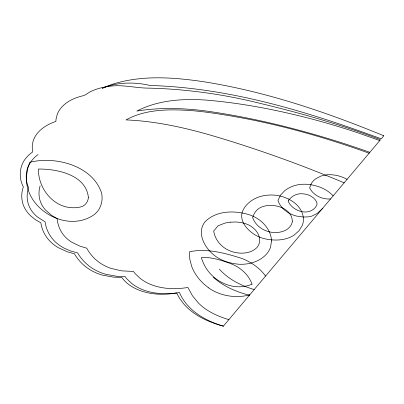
<?xml version="1.0" encoding="UTF-8"?>
<svg xmlns="http://www.w3.org/2000/svg" width="404" height="404" viewBox="0 0 404 404"><rect width="100%" height="100%" fill="white"/><g stroke="black" fill="none" stroke-linecap="round" stroke-linejoin="round"><path stroke-width="0.61" d="M40.097 185.971C38.284 191.89 38.658 198.485 41.445 204.045A36.188 27.27 3.9 0 0 45.607 210.115L51.813 215.483L57.11 218.574C57.737 225.422 60.534 232.108 65.352 237.067A35.199 26.528 3.9 0 0 71.766 242.213L80.088 246.213L86.729 248.182C90.254 254.737 95.536 260.312 101.904 264.166A40.531 30.542 3.9 0 0 110.994 268.372L121.528 270.842L133.441 271.458L135.471 273.947L140.183 278.381A40.047 30.179 3.9 0 0 148.763 283.618C160.974 289.153 174.876 289.567 187.941 287.476L192.466 295.784L198.384 302.98A56.691 42.718 3.9 0 0 205.747 309.121C212.757 313.953 220.715 317.231 228.856 319.62M223.346 326.154L380.497 139.698C341.506 124.76 301.288 113.241 260.711 103.515A400.798 302.025 3.9 0 0 215.12 94.188C192.764 90.658 170.17 88.542 147.536 88.112C134.709 87.931 121.932 84.229 109.019 86.39C103.323 87.107 97.682 88.451 92.415 90.759C88.461 92.031 85.704 95.748 81.487 96.147C73.7 98.137 66.014 101.838 60.842 108.166A35.345 26.634 3.9 0 0 57.267 114.342L56.065 118.983L55.858 121.447C48 124.104 40.299 128.512 35.688 135.613A36.289 27.346 3.9 0 0 32.845 142.168L32.214 146.93L32.663 151.954A39.259 29.583 3.9 0 0 26.79 157.121C19.397 165.044 18.291 177.467 23.356 186.911C20.705 194.178 21.306 202.586 25.331 209.237A38.668 29.139 3.9 0 0 30.497 215.696L35.193 219.518L40.9 222.872C41.875 230.235 45.576 237.108 50.96 242.188A41.37 31.174 3.9 0 0 58.252 247.652L67.372 251.833L74.432 253.808C78.745 261.277 85.249 267.408 92.905 271.362A42.718 32.189 3.9 0 0 102.581 275.159L113.635 277.149L121.735 277.376L123.68 279.815A38.355 28.906 3.9 0 0 131.037 286.093C144.475 294.541 161.282 295.632 176.599 292.961L179.694 298.536L183.573 303.727A62.383 47.005 3.9 0 0 190.86 310.772C200.318 318.342 211.731 323.028 223.346 326.154C205.424 320.842 187.062 310.55 179.477 292.541C166.413 294.627 152.51 294.218 140.304 288.678A40.047 30.179 3.9 0 1 131.719 283.446L127.008 279.007L124.977 276.518L116.877 276.291L105.823 274.301A42.718 32.189 3.9 0 1 96.147 270.503C88.491 266.549 81.987 260.418 77.674 252.949L70.655 250.97L64.483 248.319A39.496 29.765 3.9 0 1 56.818 243.223C50.439 237.87 46.172 230.129 45.102 221.872L37.486 217.004A36.582 27.568 3.9 0 1 31.951 211.176C26.992 204.51 25.846 195.455 28.593 187.663C25.508 180.633 25.25 172.25 28.755 165.317A40.551 30.558 3.9 0 1 36.001 156.176L37.986 154.611M322.483 208.53L317.18 213.458L312.06 216.014A17.064 12.862 3.9 0 1 308.58 216.827L303.662 217.044L296.753 216.115A25.629 19.311 3.9 0 1 288.577 212.898M249.783 294.789C242.89 296.758 235.572 297.006 228.512 295.864A40.35 30.406 3.9 0 1 208.6 287.865M230.24 222.17L236.229 221.988L240.304 222.422A26.659 20.089 3.9 0 1 248.339 224.781A24.119 18.175 3.9 0 1 257.525 232.906C260.721 237.88 260.514 245.531 255.227 249.016A18.811 14.175 3.9 0 1 249.738 251.914C244.566 253.631 238.926 253.465 233.689 252.126A25.871 19.493 3.9 0 1 227.922 249.94C220.539 246.354 214.898 239.208 213.691 231.027L218.094 225.801L224.619 223.23A29.669 22.356 3.9 0 1 230.24 222.17M330.558 198.945C322.296 199.627 313.408 195.501 309.641 187.905L311.393 183.401A21.907 16.508 3.9 0 1 315.923 178.669L321.084 175.998L327.048 174.755A28.921 21.791 3.9 0 1 338.183 175.77L343.456 177.502L347.081 179.341M249.414 295.223C240.052 292.834 230.871 289.416 222.654 284.28A66.943 50.444 3.9 0 1 215.074 278.765L213.347 277.25M254.187 289.562C243.314 286.3 232.714 281.416 224.119 273.872A60.873 45.874 3.9 0 1 219.367 269.114M369.115 153.202C317.519 134.638 264.261 120.21 209.893 112.686A219.311 165.261 3.9 0 0 188.466 110.398C167.423 109.156 144.935 109.439 126.003 119.902C154.247 121.069 182.078 127.023 209.191 134.759C255.065 148.127 300.101 164.322 344.147 182.825M379.76 140.572L359.131 133.244A585.861 441.481 3.9 0 0 316.716 120.331C280.401 110.57 243.349 103.172 205.838 100.066C188.203 98.869 170.19 99.495 153.136 104.535A86.996 65.554 3.9 0 0 140.754 109.156L136.815 111.065C160.216 107.247 184.153 108.07 207.58 111.211C252.611 117.66 296.92 128.583 340.249 142.339A759.131 572.054 3.9 0 1 369.847 152.333M288.517 199.026L283.744 197.046L278.8 195.733A30.007 22.609 3.9 0 0 266.292 195.294C256.616 196.349 247.011 201.702 242.764 210.726C238.168 221.503 249.005 232.28 258.09 236.471A30.179 22.74 3.9 0 0 265.534 238.951C273.033 240.456 281.012 240.648 288.284 238.007A27.305 20.579 3.9 0 0 294.213 235.027L298.925 230.866L302.187 225.634A28.558 21.518 3.9 0 0 303.434 220.064C303.626 215.504 301.859 211.04 299.096 207.464A31.972 24.094 3.9 0 0 288.512 199.031M288.577 212.898C283.785 210.151 279.826 205.823 277.972 200.581L280.381 195.324L284.562 190.85A29.936 22.558 3.9 0 1 290.107 187.36C299.935 182.563 311.641 183.689 321.498 187.779A33.244 25.053 3.9 0 1 333.133 195.895M208.595 287.875L204.02 284.118A61.292 46.187 3.9 0 1 191.698 266.433L189.789 259.146L189.501 251.758C207.171 248.076 225.311 253.162 242.092 258.525A54.156 40.809 3.9 0 1 265.569 276.053M26.497 175.841C23.927 208.656 66.579 233.663 93.738 214.938A27.952 21.064 3.9 0 0 99.031 209.267L100.687 205.883L101.752 201.828A39.41 29.699 3.9 0 0 101.555 192.971C92.561 165.554 55.333 155.853 29.825 162.297L27.911 167.685L26.497 175.841M271.518 240.986L270.564 247.112A31.153 23.477 3.9 0 1 268.766 250.99A31.366 23.634 3.9 0 1 264.368 256.217L262.575 257.681A31.709 23.897 3.9 0 1 238.668 264.231L233.209 263.56L227.75 262.156A36.173 27.255 3.9 0 1 219.65 258.833C207.555 252.641 195.132 234.769 204.843 222.003C216.317 210.055 235.704 210.206 250.424 215.14A34.966 26.351 3.9 0 1 258.186 219.094C265.453 223.962 271.276 232.002 271.518 240.986M292.304 221.22C292.223 224.19 290.183 226.75 288.022 228.624A16.478 12.418 3.9 0 1 284.613 230.709C272.806 235.83 257.111 230.048 252.662 217.66C254.338 211.918 257.863 207.782 263.625 206.373A18.907 14.251 3.9 0 1 267.847 205.51C273.654 204.954 279.694 206.151 284.729 209.136A19.549 14.731 3.9 0 1 292.057 218.67L292.304 221.22M88.375 197.425C88.229 201.783 85.027 206.025 80.709 206.939A23.048 17.367 3.9 0 1 73.427 207.757C53.313 207.818 38.102 188.279 38.41 169.049C57.02 168.832 86.118 174.791 88.375 197.425M288.658 200.53L288.229 201.359C292.546 210.832 307.409 216.327 315.09 207.717A15.029 11.322 3.9 0 0 317.079 203.985L316.847 202.884A13.726 10.342 3.9 0 0 315.337 199.859L313.736 198.106L310.636 195.965A16.003 12.059 3.9 0 0 305.57 194.147L301.404 193.698A13.817 10.413 3.9 0 0 297.122 194.309C293.673 195.253 290.466 197.399 288.658 200.53M383.8 135.779L381.23 138.83C307.01 111.403 229.659 87.799 149.995 85.466A66.62 50.202 3.9 0 0 137.33 83.396C125.498 82.401 113.272 83.593 102.278 88.289A91.43 68.897 3.9 0 1 115.054 83.446C143.799 75.028 174.407 77.422 203.631 81.719C265.781 91.572 325.76 111.903 383.8 135.779M252.03 284.153C233.588 292.122 211.307 281.184 203.52 263.277A64.059 48.273 3.9 0 1 201.323 257.651C210.868 256.803 220.15 259.924 229.028 263.014A38.542 29.043 3.9 0 1 240.885 269.266C245.885 273.064 249.924 278.21 252.03 284.153"/></g></svg>
